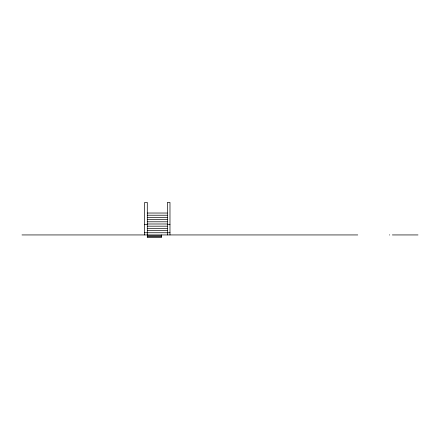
<?xml version="1.0" encoding="UTF-8"?>
<svg xmlns="http://www.w3.org/2000/svg" width="440" height="440" viewBox="0 0 440 440"><rect width="100%" height="100%" fill="white"/><g stroke="black" fill="none" stroke-linecap="round" stroke-linejoin="round"><path stroke-width="0.66" d="M147.395 213.032L167.244 213.032M147.395 215.226L167.244 215.226M147.395 217.415L167.244 217.415M147.395 219.604L167.244 219.604M147.395 221.799L167.244 221.799M147.395 223.988L167.244 223.988M144.661 224.34L147.29 224.34M167.354 224.34L169.983 224.34M147.395 226.177L167.244 226.177M147.395 228.365L167.244 228.365M147.395 230.56L167.244 230.56M144.661 232.749L169.983 232.749M22 234.938L357.753 234.938M389.406 234.938L389.747 234.938M392.375 234.938L418 234.938M147.29 235.818L161.507 235.818M147.29 236.693L161.507 236.693M169.983 234.938L169.983 202.433L167.354 202.433L167.354 234.938M161.507 234.938L161.507 237.567L147.29 237.567L147.29 202.433L144.661 202.433L144.661 234.938"/></g></svg>
